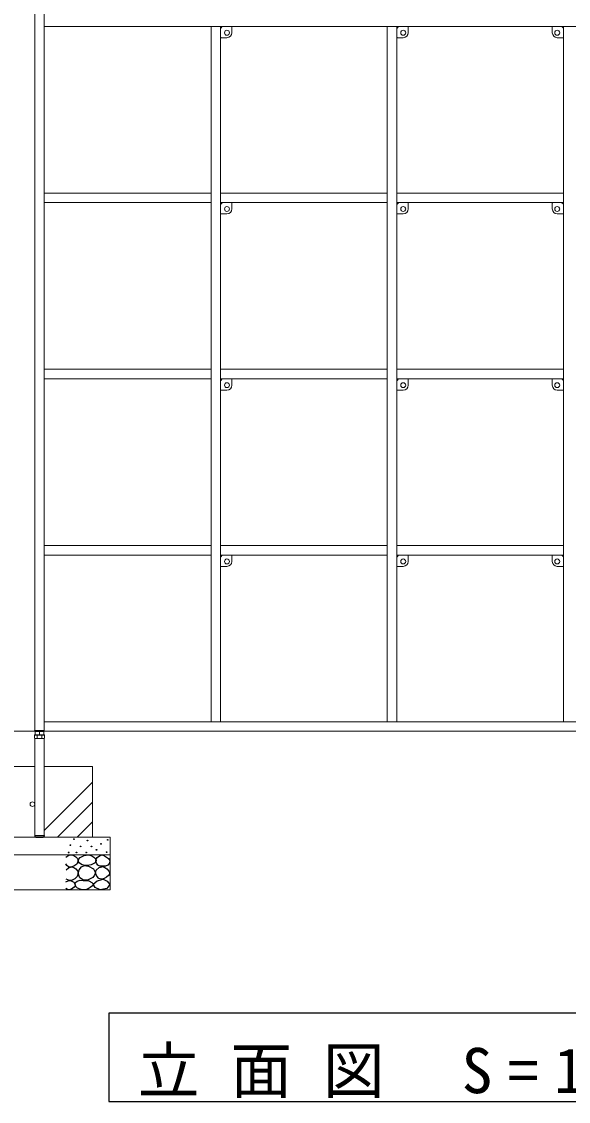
# Model space of a CAD drawing. Units: millimetres, scale not verified. Extents: x -19540 to 0, y -3096 to 13350.
# Drawn here: x -17155 to -15604, y 2009 to 5073 of the extents above; entities that cross this region are included whole.
import ezdxf

# ---------------------------------------------------------------- set-up
doc = ezdxf.new("R2010")
doc.units = ezdxf.units.MM
doc.layers.add('線', color=7, linetype='Continuous', lineweight=13)
doc.layers.add('補助', color=2, linetype='Continuous', lineweight=13)
doc.styles.add('ＭＳ ゴシック', font='')
doc.styles.get('ＭＳ ゴシック').set_extended_font_data('MS Gothic')

msp = doc.modelspace()

# ---------------------------------------------------------------- linework, layer by layer
at = {"layer": '線'}
for p, q in [((-17117.878, 3061.022), (-17117.878, 5104.322)), ((-17090.678, 3061.022), (-17090.678, 5104.322)), ((-16617.878, 5059.122), (-17090.678, 5059.122)), ((-14617.878, 5059.122), (-17090.678, 5059.122)), ((-16617.878, 3086.323), (-16617.878, 5059.122)), ((-16617.878, 3086.323), (-16617.878, 5059.122)), ((-16117.878, 5059.122), (-16590.678, 5059.122)), ((-16590.678, 3086.323), (-16590.678, 5059.122)), ((-16590.678, 3086.323), (-16590.678, 5059.122)), ((-16585.971, 5058.83), (-16590.385, 5054.415)), ((-16559.678, 5059.122), (-16585.264, 5059.122)), ((-16558.678, 5058.122), (-16558.678, 5041.122)), ((-16117.878, 3086.323), (-16117.878, 5059.122)), ((-16117.878, 3086.323), (-16117.878, 5059.122)), ((-15617.878, 5059.122), (-16090.678, 5059.122)), ((-16090.678, 3086.323), (-16090.678, 5059.122)), ((-16090.678, 3086.323), (-16090.678, 5059.122)), ((-16085.971, 5058.83), (-16090.385, 5054.415)), ((-16059.678, 5059.122), (-16085.264, 5059.122)), ((-16058.678, 5058.122), (-16058.678, 5041.122)), ((-15649.878, 5058.122), (-15649.878, 5041.122)), ((-15648.878, 5059.122), (-15623.292, 5059.122)), ((-15622.585, 5058.83), (-15618.171, 5054.415)), ((-15617.878, 3086.323), (-15617.878, 5059.122)), ((-15617.878, 3086.323), (-15617.878, 5059.122)), ((-16590.678, 5053.708), (-16590.678, 5028.122)), ((-16572.678, 5027.122), (-16589.678, 5027.122)), ((-16090.678, 5053.708), (-16090.678, 5028.122)), ((-16072.678, 5027.122), (-16089.678, 5027.122)), ((-15635.878, 5027.122), (-15618.878, 5027.122)), ((-15617.878, 5053.708), (-15617.878, 5028.122)), ((-16617.878, 4586.322), (-17090.678, 4586.322)), ((-16617.878, 4586.322), (-17090.678, 4586.322)), ((-16117.878, 4586.322), (-16590.678, 4586.322)), ((-16117.878, 4586.322), (-16590.678, 4586.322)), ((-15617.878, 4586.322), (-16090.678, 4586.322)), ((-15617.878, 4586.322), (-16090.678, 4586.322)), ((-16617.878, 4559.122), (-17090.678, 4559.122)), ((-16617.878, 4559.122), (-17090.678, 4559.122)), ((-16117.878, 4559.122), (-16590.678, 4559.122)), ((-16117.878, 4559.122), (-16590.678, 4559.122)), ((-16590.678, 4553.708), (-16590.678, 4528.122)), ((-16585.971, 4558.83), (-16590.385, 4554.415)), ((-16559.678, 4559.122), (-16585.264, 4559.122)), ((-16558.678, 4558.122), (-16558.678, 4541.122)), ((-15617.878, 4559.122), (-16090.678, 4559.122)), ((-15617.878, 4559.122), (-16090.678, 4559.122)), ((-16090.678, 4553.708), (-16090.678, 4528.122)), ((-16085.971, 4558.83), (-16090.385, 4554.415)), ((-16059.678, 4559.122), (-16085.264, 4559.122)), ((-16058.678, 4558.122), (-16058.678, 4541.122)), ((-15649.878, 4558.122), (-15649.878, 4541.122)), ((-15648.878, 4559.122), (-15623.292, 4559.122)), ((-15622.585, 4558.83), (-15618.171, 4554.415)), ((-15617.878, 4553.708), (-15617.878, 4528.122)), ((-16572.678, 4527.122), (-16589.678, 4527.122)), ((-16072.678, 4527.122), (-16089.678, 4527.122)), ((-15635.878, 4527.122), (-15618.878, 4527.122)), ((-16617.878, 4086.322), (-17090.678, 4086.322)), ((-16617.878, 4086.322), (-17090.678, 4086.322)), ((-16117.878, 4086.322), (-16590.678, 4086.322)), ((-16117.878, 4086.322), (-16590.678, 4086.322)), ((-15617.878, 4086.322), (-16090.678, 4086.322)), ((-15617.878, 4086.322), (-16090.678, 4086.322)), ((-16617.878, 4059.122), (-17090.678, 4059.122)), ((-16617.878, 4059.122), (-17090.678, 4059.122)), ((-16117.878, 4059.122), (-16590.678, 4059.122)), ((-16117.878, 4059.122), (-16590.678, 4059.122)), ((-16590.678, 4053.708), (-16590.678, 4028.122)), ((-16585.971, 4058.83), (-16590.385, 4054.415)), ((-16559.678, 4059.122), (-16585.264, 4059.122)), ((-16558.678, 4058.122), (-16558.678, 4041.122)), ((-15617.878, 4059.122), (-16090.678, 4059.122)), ((-15617.878, 4059.122), (-16090.678, 4059.122)), ((-16090.678, 4053.708), (-16090.678, 4028.122)), ((-16085.971, 4058.83), (-16090.385, 4054.415)), ((-16059.678, 4059.122), (-16085.264, 4059.122)), ((-16058.678, 4058.122), (-16058.678, 4041.122)), ((-15649.878, 4058.122), (-15649.878, 4041.122)), ((-15648.878, 4059.122), (-15623.292, 4059.122)), ((-15622.585, 4058.83), (-15618.171, 4054.415)), ((-15617.878, 4053.708), (-15617.878, 4028.122)), ((-16572.678, 4027.122), (-16589.678, 4027.122)), ((-16072.678, 4027.122), (-16089.678, 4027.122)), ((-15635.878, 4027.122), (-15618.878, 4027.122)), ((-16617.878, 3586.323), (-17090.678, 3586.323)), ((-16617.878, 3586.323), (-17090.678, 3586.323)), ((-16117.878, 3586.323), (-16590.678, 3586.323)), ((-16117.878, 3586.323), (-16590.678, 3586.323)), ((-15617.878, 3586.323), (-16090.678, 3586.323)), ((-15617.878, 3586.323), (-16090.678, 3586.323)), ((-16617.878, 3559.123), (-17090.678, 3559.123)), ((-16617.878, 3559.123), (-17090.678, 3559.123)), ((-16117.878, 3559.123), (-16590.678, 3559.123)), ((-16117.878, 3559.123), (-16590.678, 3559.123)), ((-16585.971, 3558.83), (-16590.385, 3554.415)), ((-16559.678, 3559.123), (-16585.264, 3559.123)), ((-16558.678, 3558.123), (-16558.678, 3541.123)), ((-15617.878, 3559.123), (-16090.678, 3559.123)), ((-15617.878, 3559.123), (-16090.678, 3559.123)), ((-16085.971, 3558.83), (-16090.385, 3554.415)), ((-16059.678, 3559.123), (-16085.264, 3559.123)), ((-16058.678, 3558.123), (-16058.678, 3541.123)), ((-15649.878, 3558.123), (-15649.878, 3541.123)), ((-15648.878, 3559.123), (-15623.292, 3559.123)), ((-15622.585, 3558.83), (-15618.171, 3554.415)), ((-16590.678, 3553.708), (-16590.678, 3528.123)), ((-16572.678, 3527.123), (-16589.678, 3527.123)), ((-16090.678, 3553.708), (-16090.678, 3528.123)), ((-16072.678, 3527.123), (-16089.678, 3527.123)), ((-15635.878, 3527.123), (-15618.878, 3527.123)), ((-15617.878, 3553.708), (-15617.878, 3528.123)), ((-14617.878, 3086.323), (-17090.678, 3086.323)), ((-14617.878, 3086.323), (-17090.678, 3086.323)), ((-17304.278, 3059.123), (-14090.678, 3059.123)), ((-17118.134, 3048.722), (-17090.422, 3048.722)), ((-17118.134, 3048.722), (-17118.134, 3040.083)), ((-17118.134, 3040.083), (-17115.778, 3038.722)), ((-17090.678, 3061.022), (-17117.878, 3061.022)), ((-17117.878, 3038.722), (-17090.678, 3038.722)), ((-17117.878, 3038.722), (-17117.878, 2763.922)), ((-17116.278, 3061.022), (-17116.278, 3048.311)), ((-17116.278, 3061.022), (-17092.278, 3061.022)), ((-17116.278, 3048.311), (-17115.778, 3048.022)), ((-17115.778, 3048.022), (-17092.778, 3048.022)), ((-17092.778, 3038.722), (-17115.778, 3038.722)), ((-17111.206, 3048.722), (-17111.206, 3040.083)), ((-17104.278, 3061.022), (-17104.278, 3049.383)), ((-17097.35, 3048.722), (-17097.35, 3040.083)), ((-17092.278, 3048.311), (-17092.778, 3048.022)), ((-17090.422, 3040.083), (-17092.778, 3038.722)), ((-17092.278, 3061.022), (-17092.278, 3048.311)), ((-14617.878, 3059.123), (-17090.678, 3059.123)), ((-14617.878, 3059.123), (-17090.678, 3059.123)), ((-17090.678, 3038.722), (-17090.678, 2763.922)), ((-17090.422, 3048.722), (-17090.422, 3040.083)), ((-17254.278, 2959.123), (-17117.878, 2959.123)), ((-17090.678, 2959.123), (-16954.278, 2959.123)), ((-16954.278, 2959.123), (-16954.278, 2759.123)), ((-17304.278, 2759.123), (-16904.278, 2759.123)), ((-17090.678, 2763.922), (-17117.878, 2763.922)), ((-16904.278, 2759.123), (-16904.278, 2609.123)), ((-17304.278, 2709.123), (-16904.278, 2709.123)), ((-17304.278, 2609.123), (-16904.278, 2609.123))]:
    msp.add_line(p, q, dxfattribs=at)
at = {"layer": '線', "color": 2, "lineweight": 25}
for p, q in [((-17117.878, 3058.722), (-17117.878, 3061.022)), ((-17090.678, 3058.722), (-17117.878, 3058.722)), ((-17090.678, 3058.722), (-17090.678, 3061.022)), ((-17117.878, 2763.922), (-17117.878, 2761.922)), ((-17117.878, 2763.922), (-17090.678, 2763.922)), ((-17114.878, 2758.922), (-17093.678, 2758.922)), ((-17090.678, 2763.922), (-17090.678, 2761.922))]:
    msp.add_line(p, q, dxfattribs=at)
for points in [[(-17029.278, 2702.421), (-17020.851, 2707.277), (-17012.168, 2708.758), (-17006.549, 2707.07), (-17001.395, 2703.372), (-16996.923, 2698.063), (-16995.058, 2691.332), (-16998.726, 2682.561), (-17006.782, 2676.123), (-17015.081, 2673.744), (-17022.307, 2674.856), (-17026.358, 2678.232), (-17029.278, 2682.777)], [(-17028.961, 2666.301), (-17021.821, 2671.763), (-17013.753, 2674.222), (-17007.047, 2672.997), (-17001.079, 2669.152), (-16996.686, 2663.371), (-16995.058, 2656.162), (-16997.722, 2647.553), (-17003.93, 2640.636), (-17011.569, 2636.764), (-17019.139, 2635.883), (-17024.293, 2637.322), (-17028.961, 2640.002)], [(-17029.278, 2631.764), (-17023.26, 2635.083), (-17015.971, 2635.883), (-17007.254, 2631.55), (-17002.98, 2624.793), (-17003.592, 2621.123), (-17006.465, 2616.872), (-17013.627, 2611.4), (-17021.04, 2609.585), (-17025.336, 2610.636), (-17029.278, 2612.753)]]:
    msp.add_lwpolyline(points, dxfattribs=at)
for points in [[(-16966.151, 2708.615), (-16961.246, 2707.999), (-16955.609, 2705.913), (-16947.638, 2700.125), (-16943.986, 2693.209), (-16944.861, 2689.246), (-16948.582, 2684.829), (-16958.073, 2680.057), (-16968.043, 2678.613), (-16975.393, 2678.44), (-16982.909, 2679.964), (-16990.508, 2684.579), (-16994.262, 2690.776), (-16993.292, 2695.429), (-16988.585, 2700.777), (-16977.917, 2706.983)], [(-16926.727, 2708.525), (-16920.264, 2705.984), (-16914.053, 2702.505), (-16908.195, 2698.467), (-16904.547, 2692.999), (-16905.559, 2685.417), (-16910.567, 2679.058), (-16917.433, 2676.468), (-16925.142, 2676.206), (-16932.755, 2676.81), (-16939.084, 2679.375), (-16942.836, 2684.661), (-16944.154, 2691.098), (-16943.305, 2696.304), (-16940.351, 2701.237), (-16934.191, 2706.064)], [(-16953.447, 2644.285), (-16966.036, 2637.429), (-16979.395, 2636.447), (-16989.679, 2643.901), (-16994.531, 2655.638), (-16992.251, 2666.416), (-16985.342, 2674.558), (-16976.517, 2677.992), (-16965.34, 2676.721), (-16951.586, 2668.666), (-16945.609, 2657.8), (-16948.244, 2650.606)], [(-16924.192, 2675.572), (-16918.863, 2672.78), (-16913.419, 2668.602), (-16906.97, 2661.782), (-16904.547, 2654.977), (-16908.175, 2650.15), (-16914.686, 2645.789), (-16921.324, 2641.501), (-16927.994, 2639.452), (-16935.639, 2641.898), (-16941.936, 2648.323), (-16945.042, 2656.601), (-16943.519, 2665.116), (-16935.361, 2672.367)], [(-16980.476, 2635.495), (-16972.941, 2636.122), (-16964.799, 2634.684), (-16955.872, 2630.627), (-16951.555, 2625.224), (-16954.241, 2620.542), (-16960.204, 2616.034), (-16966.683, 2612.191), (-16973.989, 2609.817), (-16985.838, 2610.051), (-16996.154, 2614.142), (-17000.857, 2618.949), (-17002.911, 2624.684), (-17001.851, 2629.832), (-16997.775, 2634.414), (-16989.377, 2636.954)], [(-16923.373, 2639.64), (-16912.053, 2633.62), (-16905.242, 2624.805), (-16913.729, 2613.536), (-16932.164, 2609.422), (-16946.517, 2615.532), (-16951.943, 2625.904), (-16941.161, 2635.013)]]:
    msp.add_lwpolyline(points, close=True, dxfattribs=at)
at = {"layer": '線'}
for centre, radius in [((-16572.678, 5041.122), 7), ((-16072.678, 5041.122), 7), ((-15635.878, 5041.122), 7), ((-16572.678, 4541.122), 7), ((-16072.678, 4541.122), 7), ((-15635.878, 4541.122), 7), ((-16572.678, 4041.122), 7), ((-16072.678, 4041.122), 7), ((-15635.878, 4041.122), 7), ((-16572.678, 3541.123), 7), ((-16072.678, 3541.123), 7), ((-15635.878, 3541.123), 7), ((-17124.38, 2852.421), 6.501)]:
    msp.add_circle(centre, radius, dxfattribs=at)
at = {"layer": '線', "color": 2, "lineweight": 25}
for centre in [(-17016.696, 2736.185), (-17006.695, 2753.214), (-16987.774, 2732.672), (-16968.234, 2749.081), (-16956.827, 2732.605), (-16929.895, 2739.893), (-16910.885, 2751.299), (-17021.561, 2715.102), (-16999.397, 2715.643), (-16971.719, 2715.495), (-16942.886, 2723.1), (-16914.053, 2716.446)]:
    msp.add_circle(centre, 1, dxfattribs=at)
at = {"layer": '線'}
for centre, radius, start, end in [((-16585.264, 5058.122), 1, 90, 135), ((-16559.678, 5058.122), 1, 0, 90), ((-16085.264, 5058.122), 1, 90, 135), ((-16059.678, 5058.122), 1, 0, 90), ((-15648.878, 5058.122), 1, 90, 180), ((-15623.292, 5058.122), 1, 45, 90), ((-16589.678, 5053.708), 1, 135, 180), ((-16589.678, 5028.122), 1, 180, 270), ((-16572.678, 5041.122), 14, 270, 0), ((-16089.678, 5053.708), 1, 135, 180), ((-16089.678, 5028.122), 1, 180, 270), ((-16072.678, 5041.122), 14, 270, 0), ((-15635.878, 5041.122), 14, 180, 270), ((-15618.878, 5028.122), 1, 270, 0), ((-15618.878, 5053.708), 1, 0, 45), ((-16589.678, 4553.708), 1, 135, 180), ((-16585.264, 4558.122), 1, 90, 135), ((-16572.678, 4541.122), 14, 270, 0), ((-16559.678, 4558.122), 1, 0, 90), ((-16089.678, 4553.708), 1, 135, 180), ((-16085.264, 4558.122), 1, 90, 135), ((-16072.678, 4541.122), 14, 270, 0), ((-16059.678, 4558.122), 1, 0, 90), ((-15648.878, 4558.122), 1, 90, 180), ((-15635.878, 4541.122), 14, 180, 270), ((-15623.292, 4558.122), 1, 45, 90), ((-15618.878, 4553.708), 1, 0, 45), ((-16589.678, 4528.122), 1, 180, 270), ((-16089.678, 4528.122), 1, 180, 270), ((-15618.878, 4528.122), 1, 270, 0), ((-16589.678, 4053.708), 1, 135, 180), ((-16585.264, 4058.122), 1, 90, 135), ((-16559.678, 4058.122), 1, 0, 90), ((-16089.678, 4053.708), 1, 135, 180), ((-16085.264, 4058.122), 1, 90, 135), ((-16059.678, 4058.122), 1, 0, 90), ((-15648.878, 4058.122), 1, 90, 180), ((-15623.292, 4058.122), 1, 45, 90), ((-15618.878, 4053.708), 1, 0, 45), ((-16589.678, 4028.122), 1, 180, 270), ((-16572.678, 4041.122), 14, 270, 0), ((-16089.678, 4028.122), 1, 180, 270), ((-16072.678, 4041.122), 14, 270, 0), ((-15635.878, 4041.122), 14, 180, 270), ((-15618.878, 4028.122), 1, 270, 0), ((-16589.678, 3553.708), 1, 135, 180), ((-16585.264, 3558.123), 1, 90, 135), ((-16559.678, 3558.123), 1, 0, 90), ((-16089.678, 3553.708), 1, 135, 180), ((-16085.264, 3558.123), 1, 90, 135), ((-16059.678, 3558.123), 1, 0, 90), ((-15648.878, 3558.123), 1, 90, 180), ((-15623.292, 3558.123), 1, 45, 90), ((-15618.878, 3553.708), 1, 0, 45), ((-16589.678, 3528.123), 1, 180, 270), ((-16572.678, 3541.123), 14, 270, 0), ((-16089.678, 3528.123), 1, 180, 270), ((-16072.678, 3541.123), 14, 270, 0), ((-15635.878, 3541.123), 14, 180, 270), ((-15618.878, 3528.123), 1, 270, 0), ((-17114.67, 3046.083), 6.928, 240.00001, 299.99999), ((-17110.278, 3065.641), 17.33, 249.74445, 290.25555), ((-17104.278, 3057.044), 18.321, 247.78075, 292.21925), ((-17098.278, 3065.641), 17.33, 249.74445, 290.25555), ((-17093.886, 3046.083), 6.928, 240.00001, 299.99999)]:
    msp.add_arc(centre, radius, start, end, dxfattribs=at)
at = {"layer": '線', "color": 2, "lineweight": 25}
for centre, start, end in [((-17114.878, 2761.922), 180, 270), ((-17093.678, 2761.922), 270, 0)]:
    msp.add_arc(centre, 3, start, end, dxfattribs=at)
at = {"layer": '補助'}
for p, q in [((-17090.678, 2778.139), (-16954.278, 2914.539)), ((-17053.568, 2759.123), (-16954.278, 2858.412)), ((-16997.441, 2759.123), (-16954.278, 2802.285))]:
    msp.add_line(p, q, dxfattribs=at)
at = {"layer": '補助', "lineweight": 25}
msp.add_lwpolyline([(-16907.569, 2259.123), (-16907.569, 2009.123), (-14907.569, 2009.123), (-14907.569, 2259.123)], close=True, dxfattribs=at)

# ---------------------------------------------------------------- texts
at = {"layer": '補助', "insert": (-15907.569, 2017.456), "char_height": 128.3, "attachment_point": 8, "style": 'ＭＳ ゴシック'}
msp.add_mtext('\\T1.5;立面図\\~S=1／50', dxfattribs=at)

doc.saveas('drawing.dxf')
